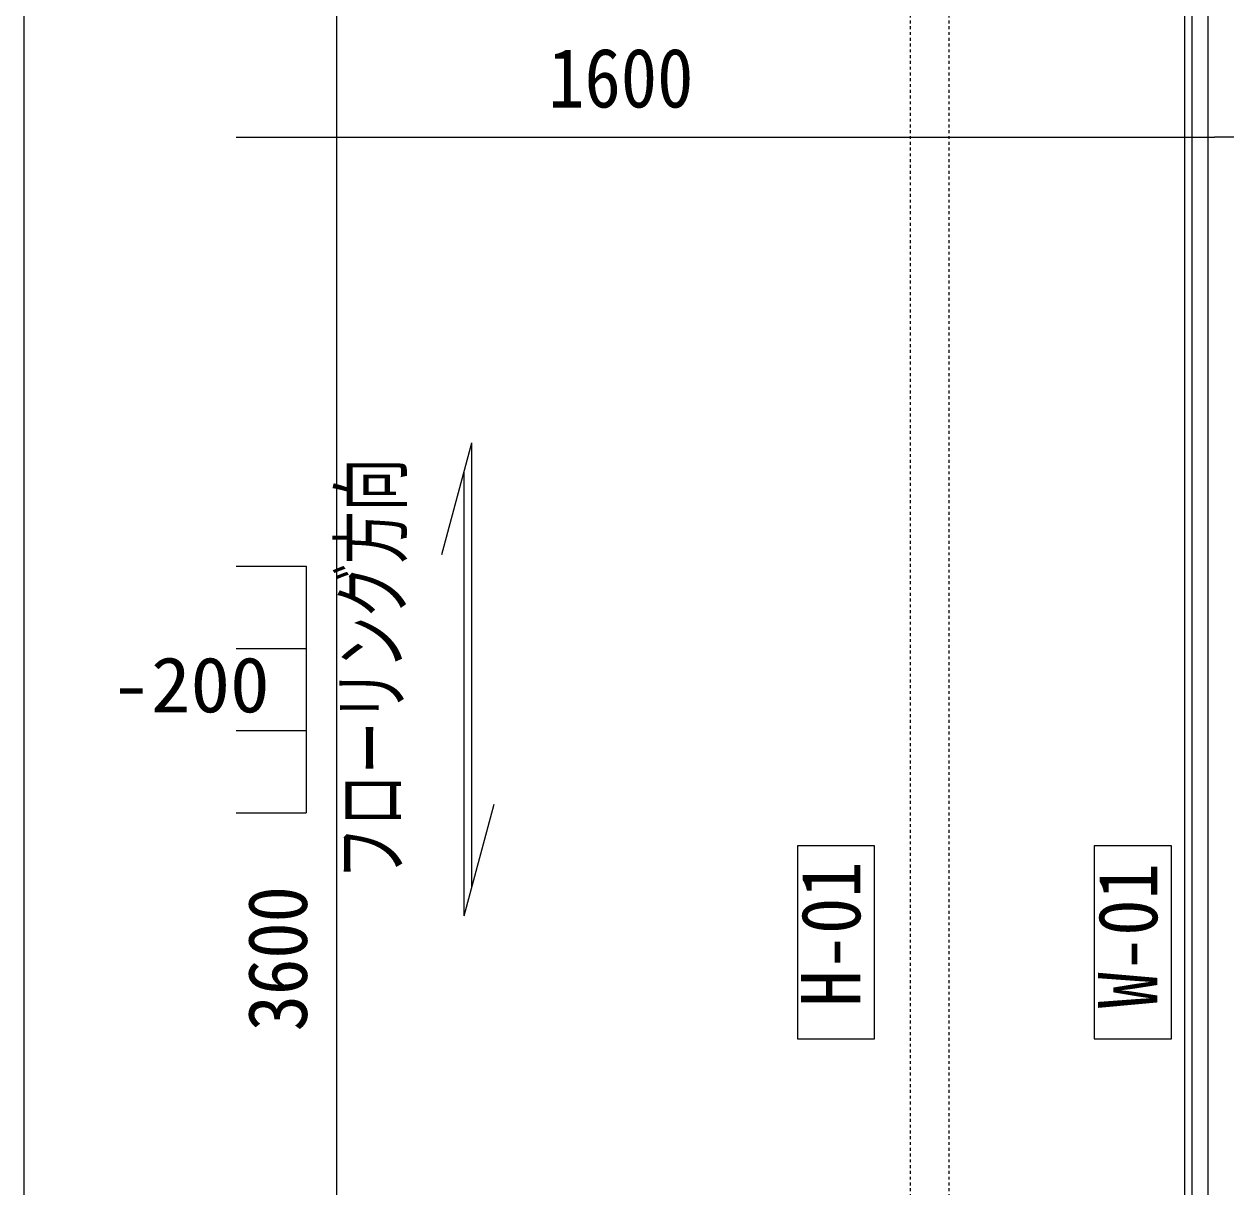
# Model space of a CAD drawing. Units: millimetres at full size, sheet at 1:30. Extents: x -17796 to 21385, y -23279 to 7734.
# Drawn here: x 11809 to 13369, y 788 to 2296 of the extents above; entities that cross this region are included whole.
import ezdxf
from ezdxf.enums import TextEntityAlignment as Align

# ---------------------------------------------------------------- set-up
doc = ezdxf.new("R2010")
doc.units = ezdxf.units.MM
doc.header["$LTSCALE"] = 30
doc.linetypes.add('USER11', pattern=[0.25, 0.125, -0.125])
for name, color, linetype, lineweight in [('0-1_(W)電灯', 253, 'Continuous', 18), ('0-C_0_4P', 4, 'Continuous', 18), ('0-D_破線', 30, 'Continuous', 18), ('1-8_CH表記', 2, 'Continuous', 18)]:
    doc.layers.add(name, color=color, linetype=linetype, lineweight=lineweight)
doc.styles.add('ＭＳ ゴシック', font='')
doc.styles.get('ＭＳ ゴシック').set_extended_font_data('MS Gothic')

msp = doc.modelspace()

# ---------------------------------------------------------------- linework, layer by layer
at = {"layer": '0-1_(W)電灯', "color": 3, "linetype": 'USER11'}
for p, q in [((12959.07, 3095.96), (12959.07, -4289.04)), ((13009.07, 3095.96), (13009.07, -4289.04))]:
    msp.add_line(p, q, dxfattribs=at)
at = {"layer": '0-1_(W)電灯', "color": 6}
for p, q in [((12214.41, 2850.96), (12214.41, -689.04)), ((12084.07, 2149.76), (13354.07, 2149.76))]:
    msp.add_line(p, q, dxfattribs=at)
at = {"layer": '0-1_(W)電灯', "color": 7}
for p, q in [((13384.07, 2149.76), (13354.07, 2149.76)), ((12084.07, 1592.97), (12175.28, 1592.97)), ((12175.28, 1592.97), (12175.28, 1272.97)), ((12084.07, 1486.3), (12175.28, 1486.3)), ((12084.07, 1379.64), (12175.28, 1379.64)), ((12084.07, 1272.97), (12175.28, 1272.97))]:
    msp.add_line(p, q, dxfattribs=at)
at = {"layer": '0-1_(W)電灯', "color": 94}
for p, q in [((12351.27, 1607.96), (12390.09, 1752.85)), ((12390.09, 1176.84), (12390.09, 1752.85)), ((12380.09, 1139.51), (12380.09, 1715.53)), ((12380.09, 1139.51), (12418.91, 1284.4))]:
    msp.add_line(p, q, dxfattribs=at)
at = {"layer": '0-1_(W)電灯', "color": 2}
for points in [[(12912.61, 980.01), (12912.61, 1230.01), (12812.61, 1230.01), (12812.61, 980.01)], [(13298.05, 980.01), (13298.05, 1230.01), (13198.05, 1230.01), (13198.05, 980.01)]]:
    msp.add_lwpolyline(points, close=True, dxfattribs=at)
at = {"layer": '0-C_0_4P'}
for p, q in [((13315.07, 3230.96), (13315.07, -4319.04)), ((13324.57, 3230.96), (13324.57, -4319.04))]:
    msp.add_line(p, q, dxfattribs=at)
at = {"layer": '0-D_破線'}
msp.add_line((13345.57, 3230.96), (13345.57, -4319.04), dxfattribs=at)
at = {"layer": '1-8_CH表記'}
msp.add_line((11808.91, -5189.04), (11808.91, 4750.96), dxfattribs=at)

# ---------------------------------------------------------------- texts
at = {"layer": '0-1_(W)電灯', "color": 9, "style": 'ＭＳ ゴシック', "width": 0.9}
msp.add_text('1600', height=76.97, dxfattribs=at).set_placement((12489.21, 2164.96), align=Align.BOTTOM_LEFT)
at = {"layer": '0-1_(W)電灯', "color": 94, "style": 'ＭＳ ゴシック', "width": 0.65}
msp.add_text('フローリング方向', height=76.97, rotation=90, dxfattribs=at).set_placement((12320.74, 1186.71), align=Align.BOTTOM_LEFT)
at = {"layer": '0-1_(W)電灯', "color": 7, "style": 'ＭＳ ゴシック', "width": 1.05}
msp.add_text('-200', height=71.84, dxfattribs=at).set_placement((11922.39, 1381.82), align=Align.BOTTOM_LEFT)
at = {"layer": '0-1_(W)電灯', "color": 2, "style": 'ＭＳ ゴシック', "width": 0.9}
for s, p in [('H-01', (12917.42, 1021.58)), ('W-01', (13302.85, 1019.3))]:
    msp.add_text(s, height=76.97, rotation=90, dxfattribs=at).set_placement(p, align=Align.BOTTOM_LEFT)
at = {"layer": '0-1_(W)電灯', "color": 9, "style": 'ＭＳ ゴシック', "width": 0.9}
msp.add_text('3600', height=76.97, rotation=90, dxfattribs=at).set_placement((12199.22, 989.53), align=Align.BOTTOM_LEFT)

doc.saveas('drawing.dxf')
